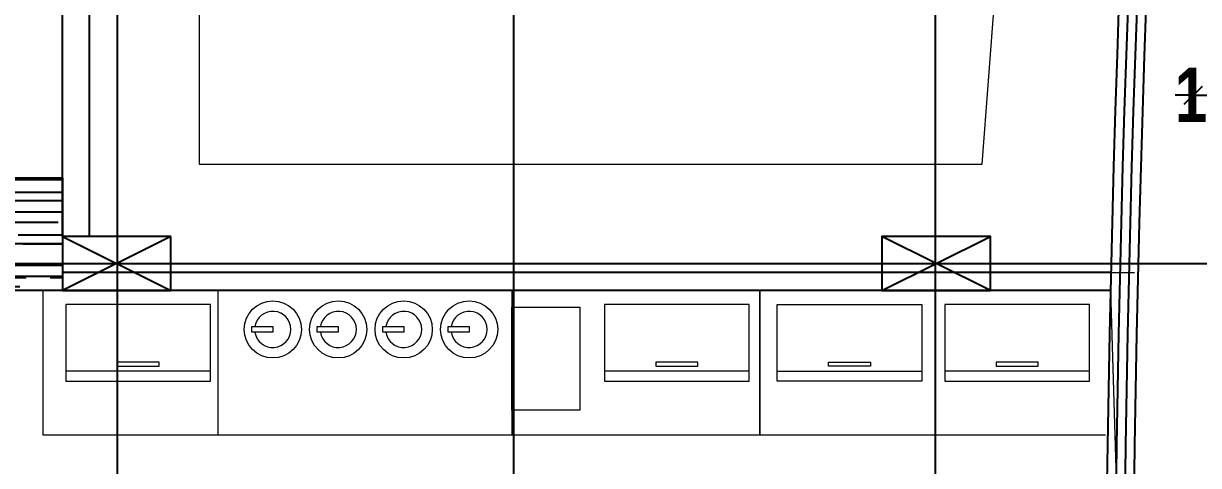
# Model space of a CAD drawing. Extents: x 285329 to 658348, y -83126 to -16980.
# Drawn here: x 347085 to 347735, y -40685 to -40440 of the extents above; entities that cross this region are included whole.
import ezdxf

# ---------------------------------------------------------------- set-up
doc = ezdxf.new("R2010")
doc.units = 0
doc.layers.get('0').update_dxf_attribs({"linetype": 'CONTINUOUS'})
doc.layers.get('DEFPOINTS').update_dxf_attribs({"color": 9, "linetype": 'CONTINUOUS'})
for name, color, linetype in [('04-FURN', 6, 'CONTINUOUS'), ('AXIS', 1, 'CONTINUOUS'), ('COLUMN', 5, 'CONTINUOUS'), ('FURNITURE', 4, 'CONTINUOUS'), ('HATCH', 8, 'CONTINUOUS'), ('WALL', 7, 'CONTINUOUS'), ('WALL1', 2, 'CONTINUOUS')]:
    doc.layers.add(name, color=color, linetype=linetype)
doc.layers.add('VIS', color=8, linetype='CONTINUOUS', lineweight=18)
doc.styles.add('CITYBLUEPRINT', font='cityb___.ttf', dxfattribs={"width": 0.8})
doc.dimstyles.new('50', dxfattribs={"dimtxt": 30, "dimasz": 10, "dimexe": 5, "dimexo": 6, "dimgap": 5, "dimtad": 0, "dimdec": 0, "dimdsep": 46, "dimtxsty": 'CITYBLUEPRINT', "dimblk1": 'OBLIQUE', "dimblk2": 'OBLIQUE', "dimsah": 1, "dimcen": 0.05, "dimdle": 0.03, "dimclre": 22, "dimclrt": 7, "dimadec": 0, "dimazin": 0, "dimtfac": 1, "dimtdec": 0, "dimtix": 1, "dimtmove": 0, "dimatfit": 3, "dimldrblk": 'OBLIQUE', "dimfxl": 1, "dimtolj": 1, "dimtzin": 0, "dimarcsym": 0})

# ---------------------------------------------------------------- blocks, each defined once
blk = doc.blocks.new('COLUMN')
at = {"layer": 'AXIS'}
for p, q in [((236924.7, -9644.26), (236984.7, -9674.26)), ((236984.7, -9644.26), (236924.7, -9674.26))]:
    blk.add_line(p, q, dxfattribs=at)
at = {"layer": 'COLUMN'}
blk.add_lwpolyline([(236924.7, -9644.26), (236984.7, -9644.26), (236984.7, -9674.26), (236924.7, -9674.26)], close=True, dxfattribs=at)
blk = doc.blocks.new('cbcb')
at = {"layer": 'AXIS'}
for p, q in [((328671.27, -10741.78), (328670.74, -14326.06)), ((329123.22, -10741.85), (329122.69, -14326.13)), ((327229.23, -12204), (329570.32, -12204))]:
    blk.add_line(p, q, dxfattribs=at)
at = {"layer": 'WALL', "linetype": 'Continuous', "ltscale": 3}
blk.add_lwpolyline([(329108.22, -12211.76), (329108.01, -12211.76)], dxfattribs=at)
at = {"layer": 'WALL', "linetype": 'Continuous', "xscale": -1}
blk.add_blockref('COLUMN', (565625.44, -2544.75), dxfattribs=at)
at = {"layer": 'WALL', "linetype": 'Continuous', "xscale": -1, "rotation": 180}
blk.add_blockref('COLUMN', (92168.83, -21863.26), dxfattribs=at)
blk = doc.blocks.new('ag')
at = {"layer": '04-FURN', "lineweight": 0}
blk.add_line((5.48, 39.98), (5.48, -39.98), dxfattribs=at)
for points in [[(0, 39.98), (42.38, 39.98), (42.38, -39.98), (0, -39.98)], [(8.25, 11.58), (10.59, 11.58), (10.59, -11.58), (8.25, -11.58)]]:
    blk.add_lwpolyline(points, close=True, dxfattribs=at)
blk = doc.blocks.new('_Oblique')
at = {"color": 0, "lineweight": -2}
blk.add_line((-0.5, -0.5), (0.5, 0.5), dxfattribs=at)
blk = doc.blocks.new('*D2419')
at = {"layer": 'DEFPOINTS', "color": 0, "linetype": 'Continuous', "lineweight": 5, "transparency": 16777216}
for p in [(347356.02, -40208.29), (347356.02, -42483.29), (347359.48, -42483.29)]:
    blk.add_point(p, dxfattribs=at)
at = {"layer": 'VIS', "color": 22, "linetype": 'Continuous', "lineweight": -2, "transparency": 16777216}
for p, q in [((347350.02, -40208.29), (347351.02, -40208.29)), ((347353.48, -42483.29), (347351.02, -42483.29))]:
    blk.add_line(p, q, dxfattribs=at)
at = {"layer": 'VIS', "color": 0, "linetype": 'Continuous', "lineweight": -2, "transparency": 16777216}
for p, q in [((347356.02, -40208.26), (347356.02, -41307.35)), ((347356.02, -42483.32), (347356.02, -41384.24))]:
    blk.add_line(p, q, dxfattribs=at)
at = {"layer": 'VIS', "color": 0, "linetype": 'Continuous', "lineweight": -2, "transparency": 16777216, "xscale": 10, "yscale": 10, "zscale": 10}
for p, rotation in [((347356.02, -40208.29), 90), ((347356.02, -42483.29), 270)]:
    blk.add_blockref('_Oblique', p, dxfattribs=dict(at, rotation=rotation))
at = {"layer": 'VIS', "color": 7, "linetype": 'Continuous', "lineweight": 5, "transparency": 16777216, "insert": (347356.02, -41345.79), "char_height": 30, "attachment_point": 5, "rotation": 90, "style": 'CITYBLUEPRINT'}
blk.add_mtext('\\A1;2275', dxfattribs=at)
blk = doc.blocks.new('*D2441')
at = {"layer": 'DEFPOINTS', "color": 0, "linetype": 'Continuous', "lineweight": 5, "transparency": 16777216}
for p in [(347731.74, -40479.98), (347746.98, -40479.98), (347746.98, -40482.57)]:
    blk.add_point(p, dxfattribs=at)
at = {"layer": 'VIS', "color": 22, "linetype": 'Continuous', "lineweight": -2, "transparency": 16777216}
for p, q in [((347731.74, -40473.98), (347731.74, -40474.98)), ((347746.98, -40476.57), (347746.98, -40474.98))]:
    blk.add_line(p, q, dxfattribs=at)
at = {"layer": 'VIS', "color": 0, "linetype": 'Continuous', "lineweight": -2, "transparency": 16777216}
for p, q in [((347731.74, -40479.98), (347721.74, -40479.98)), ((347731.74, -40479.98), (347746.98, -40479.98)), ((347746.98, -40479.98), (347756.98, -40479.98))]:
    blk.add_line(p, q, dxfattribs=at)
at = {"layer": 'VIS', "color": 0, "linetype": 'Continuous', "lineweight": -2, "transparency": 16777216, "xscale": 10, "yscale": 10, "zscale": 10}
blk.add_blockref('_Oblique', (347731.74, -40479.98), dxfattribs=at)
at = {"layer": 'VIS', "color": 0, "linetype": 'Continuous', "lineweight": -2, "transparency": 16777216, "xscale": 10, "yscale": 10, "zscale": 10, "rotation": 180}
blk.add_blockref('_Oblique', (347746.98, -40479.98), dxfattribs=at)
at = {"layer": 'VIS', "color": 7, "linetype": 'Continuous', "lineweight": 5, "transparency": 16777216, "insert": (347739.36, -40479.98), "char_height": 30, "attachment_point": 5, "style": 'CITYBLUEPRINT'}
blk.add_mtext('\\A1;15', dxfattribs=at)

msp = doc.modelspace()

# ---------------------------------------------------------------- hatches: boundary and pattern name
at = {"layer": 'HATCH', "linetype": 'ByBlock', "ltscale": 3}
h = msp.add_hatch(dxfattribs=at)
h.set_pattern_fill('AR-RROOF', color=256, scale=0.7, style=0)
h.set_pattern_definition([(0, (-5.477, -13749.983), (39.116, 17.78), [266.7, -35.56, 88.9, -17.78]), (0, (18.17, -13741.093), (-17.78, 23.6474), [53.34, -5.8674, 106.68, -13.335]), (0, (3.413, -13734.87), (92.456, 11.9126), [142.24, -24.892, 71.12, -17.78])])
h.paths.add_polyline_path([(346778.82, -40525.57), (346778.82, -40588.04), (347106.86, -40588.04), (347106.86, -40525.57)])

# ---------------------------------------------------------------- linework, layer by layer
at = {"layer": '04-FURN', "lineweight": 0}
for points in [[(347096.18, -40668.04), (347096.18, -40588.04), (347355.27, -40588.04), (347355.27, -40668.04)], [(347192.95, -40668.04), (347192.95, -40588.04), (347492.25, -40588.04), (347492.25, -40668.04)], [(347355.27, -40654.14), (347355.27, -40597.1), (347392.75, -40597.1), (347392.75, -40654.14)], [(347223.11, -40611.09), (347211.52, -40611.09), (347211.52, -40607.85), (347223.11, -40607.85)], [(347259.27, -40611.09), (347247.68, -40611.09), (347247.68, -40607.85), (347259.27, -40607.85)], [(347295.42, -40611.09), (347283.83, -40611.09), (347283.83, -40607.85), (347295.42, -40607.85)], [(347331.57, -40611.09), (347319.98, -40611.09), (347319.98, -40607.85), (347331.57, -40607.85)]]:
    msp.add_lwpolyline(points, close=True, dxfattribs=at)
msp.add_lwpolyline([(347683.19, -40668.04), (347492.25, -40668.04), (347492.25, -40588.04), (347684.39, -40588.04)], dxfattribs=at)
for centre in [(347223.11, -40609.47), (347259.27, -40609.47), (347295.42, -40609.47), (347331.57, -40609.47)]:
    msp.add_circle(centre, 15.8, dxfattribs=at)
for centre in [(347223.11, -40609.47), (347259.27, -40609.47), (347295.42, -40609.47), (347331.57, -40609.47)]:
    msp.add_arc(centre, 10, 189.33022, 170.66978, dxfattribs=at)
at = {"layer": 'FURNITURE', "ltscale": 3}
msp.add_lwpolyline([(346768.82, -40525.57), (347106.86, -40525.57), (347106.86, -40588.04), (346768.82, -40588.04)], dxfattribs=at)
at = {"layer": 'FURNITURE'}
for radius in [11924.27, 11914.27]:
    msp.add_arc((359612.1, -40858.33), radius, 175.261309, 184.738691, dxfattribs=at)
at = {"layer": 'VIS', "linetype": 'Continuous', "lineweight": 5}
for p, q in [((347615.09, -40518.04), (347666.01, -39838.54)), ((347182.34, -40273.04), (347182.34, -40518.04)), ((347182.34, -40518.04), (347615.09, -40518.04)), ((347122.34, -40578.04), (347699.22, -40578.04))]:
    msp.add_line(p, q, dxfattribs=at)
msp.add_lwpolyline([(345950.91, -40980.51), (346778.82, -40987.71), (346778.82, -40588.04), (347685.89, -40588.04), (347723.6, -41843.82), (347785.73, -42258.58), (347583.99, -42273.58), (347577.82, -42506.15), (347162.64, -42440.23), (346817.18, -42428.4), (346461.72, -42440.23), (346461.72, -42466.83), (346259.13, -42486.93), (346056.54, -42508.58), (346044.07, -42257.58), (345848.74, -42257.58), (345891.91, -41863.41), (345910.79, -41863.41)], close=True, dxfattribs=at)
at = {"layer": 'WALL', "linetype": 'Continuous'}
for p, q in [((347121.86, -40558.04), (347121.86, -40273.04)), ((347106.86, -40558.04), (347106.86, -40288.04)), ((347686.12, -40578.04), (347106.86, -40578.04)), ((347685.89, -40588.04), (347096.18, -40588.04))]:
    msp.add_line(p, q, dxfattribs=at)
at = {"layer": 'WALL1'}
for radius in [11929.27, 11919.27]:
    msp.add_arc((359612.1, -40858.33), radius, 175.261309, 184.738691, dxfattribs=at)

# ---------------------------------------------------------------- block references
at = {"layer": '04-FURN', "xscale": -1, "rotation": 270}
for p in [(347148.66, -40638.14), (347446.38, -40638.14), (347634.35, -40638.14)]:
    msp.add_blockref('ag', p, dxfattribs=at)
at = {"layer": '04-FURN', "rotation": 89.99999999999999}
msp.add_blockref('ag', (347541.76, -40638.14), dxfattribs=at)
at = {"layer": 'VIS', "linetype": 'Continuous', "lineweight": 5}
msp.add_blockref('cbcb', (18466.12, -28369.04), dxfattribs=at)

# ---------------------------------------------------------------- dimensions: what is measured, and where the dimension line sits
dim = msp.add_linear_dim(base=(347356.02, -42483.29), p1=(347356.02, -40208.29), p2=(347359.48, -42483.29), angle=90, dimstyle='50', override={"dimtmove": 1}, dxfattribs=at)
dim.commit()
dim.dimension.update_dxf_attribs({"geometry": '*D2419', "text_midpoint": (347356.02, -41345.79)})
dim = msp.add_linear_dim(base=(347746.98, -40479.98), p1=(347731.74, -40479.98), p2=(347746.98, -40482.57), dimstyle='50', override={"dimtmove": 1}, dxfattribs=at)
dim.commit()
dim.dimension.update_dxf_attribs({"geometry": '*D2441', "text_midpoint": (347739.36, -40479.98)})

doc.saveas('drawing.dxf')
